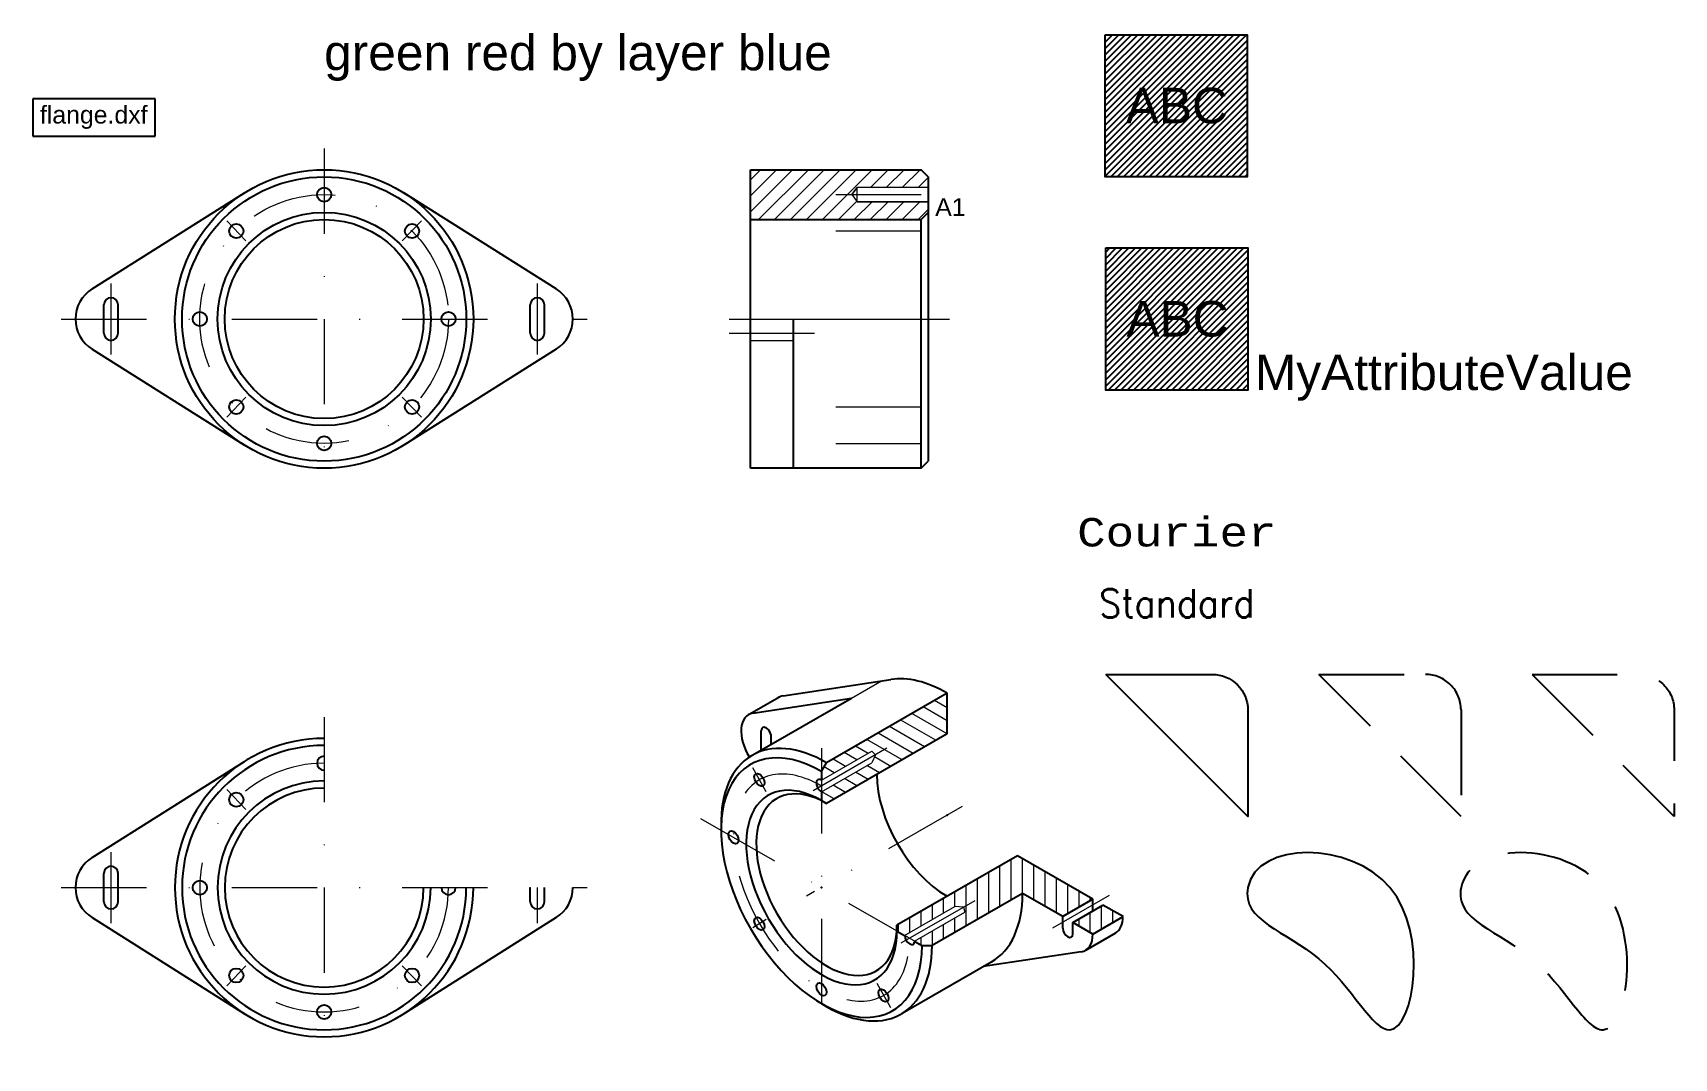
# Model space of a CAD drawing. Header units: millimetres. Extents: x -41 to 190, y -104 to 40.
import ezdxf
from ezdxf.enums import TextEntityAlignment as Align

# ---------------------------------------------------------------- set-up
doc = ezdxf.new("R2010")
doc.units = ezdxf.units.MM
doc.linetypes.add('DASHDOT', pattern=[24, 12, -5.95, 0.1, -5.95])
doc.linetypes.add('DASHED', pattern=[18, 12, -6])
doc.layers.get('0').update_dxf_attribs({"color": 178, "lineweight": 25, "true_color": 0x000000})
for name, color, linetype, lineweight, true_color in [('boundary', 6, 'Continuous', 13, 0xff00ff), ('center', 1, 'DASHDOT', 9, 0xff0000), ('dimensions', 155, 'Continuous', 18, 0x486cc0), ('hatch', 178, 'Continuous', 5, 0x000000), ('hidden', 178, 'DASHED', 18, 0x000000), ('thin', 178, 'Continuous', 13, 0x000000), ('thin2', 178, 'Continuous', 0, 0x000000)]:
    doc.layers.add(name, color=color, linetype=linetype, lineweight=lineweight, true_color=true_color)
doc.styles.add('textstyle20', font='')
doc.styles.add('textstyle21', font='')
doc.styles.add('textstyle22', font='')
doc.styles.add('textstyle23', font='')
doc.styles.add('textstyle24', font='')
doc.styles.add('textstyle25', font='')
doc.styles.add('textstyle26', font='')
doc.styles.add('textstyle27', font='Standard')
doc.styles.add('textstyle28', font='')
doc.styles.get('textstyle20').set_extended_font_data('Arial')
doc.styles.get('textstyle21').set_extended_font_data('Arial')
doc.styles.get('textstyle22').set_extended_font_data('Arial')
doc.styles.get('textstyle23').set_extended_font_data('Arial')
doc.styles.get('textstyle24').set_extended_font_data('Arial')
doc.styles.get('textstyle25').set_extended_font_data('Arial')
doc.styles.get('textstyle26').set_extended_font_data('Courier')
doc.styles.get('textstyle28').set_extended_font_data('Arial')

# ---------------------------------------------------------------- blocks, each defined once
blk = doc.blocks.new('title')
for p, q in [((17.23, 5.28), (0, 5.28)), ((0, 5.28), (0, 0)), ((17.23, 0), (17.23, 5.28)), ((0, 0), (17.23, 0))]:
    blk.add_line(p, q)
at = {"insert": (1, 4.28), "char_height": 2.5, "attachment_point": 1, "style": 'textstyle22'}
blk.add_mtext('flange.dxf', dxfattribs=at)
blk = doc.blocks.new('block 1')
at = {"true_color": 0xff7f00}
h = blk.add_hatch(dxfattribs=at)
h.set_pattern_fill('ANSI31', color=30, scale=0.2, style=0, pattern_type=0)
h.paths.add_polyline_path([(0, 20), (20, 20), (20, 0), (0, 0)], flags=0)
at = {"flags": 128}
blk.add_lwpolyline([(0, 20), (20, 20), (20, 0), (0, 0)], close=True, dxfattribs=at)
at = {"insert": (10.09, 10), "char_height": 5, "attachment_point": 5, "style": 'textstyle20'}
blk.add_mtext('ABC', dxfattribs=at)
at = {"layer": 'dimensions', "style": 'textstyle21'}
blk.add_attdef('MyAttribute', text='', height=5, dxfattribs=at).set_placement((21, 5), align=Align.TOP_LEFT)

msp = doc.modelspace()

# ---------------------------------------------------------------- hatches: boundary and pattern name
at = {"true_color": 0xff7f00}
h = msp.add_hatch(dxfattribs=at)
h.set_pattern_fill('ANSI31', color=30, scale=0.2, style=0, pattern_type=0)
h.paths.add_polyline_path([(109.91, 40), (129.91, 40), (129.91, 20), (109.91, 20)], flags=0)
at = {"layer": 'hatch'}
h = msp.add_hatch(dxfattribs=at)
h.set_pattern_fill('ANSI31', color=256, scale=0.5, style=0, pattern_type=0)
h.paths.add_polyline_path([(85, 18.5), (85, 20), (84, 21), (60, 21), (60, 14), (84, 14), (85, 15), (85, 16.5), (75, 16.5), (74.27, 17.5), (75, 18.5)], flags=0)

# ---------------------------------------------------------------- linework, layer by layer
for p, q in [((60, -21), (60, 21)), ((60, 21), (84, 21)), ((85, 20), (84, 21)), ((85, 20), (85, -20)), ((-32.67, 4.23), (-11.2, 17.76)), ((32.67, 4.23), (11.2, 17.76)), ((60, 14), (84, 14)), ((85, 15), (84, 14)), ((84, -21), (84, 14)), ((-31, -2), (-31, 2)), ((-29, -2), (-29, 2)), ((29, -2), (29, 2)), ((31, -2), (31, 2)), ((66, 0), (66, -21)), ((-32.67, -4.23), (-11.2, -17.76)), ((32.67, -4.23), (11.2, -17.76)), ((84, -21), (85, -20)), ((84, -21), (60, -21)), ((64.58, -53), (79.76, -50.72)), ((87.68, -52.65), (70.71, -62.45)), ((87.68, -58.36), (87.68, -52.65)), ((59.83, -55.61), (64.07, -53.16)), ((60.34, -55.45), (74.2, -53.37)), ((60.35, -61.32), (74.2, -53.37)), ((61.51, -60.66), (61.51, -57.95)), ((62.93, -59.84), (62.93, -58.77)), ((87.68, -58.36), (70.71, -68.16)), ((-32.67, -75.77), (-11.2, -62.24)), ((70, -63.67), (70.71, -62.45)), ((70, -63.67), (70, -64.92)), ((70, -66.55), (70, -67.75)), ((70, -67.75), (70.71, -68.16)), ((97.58, -75.51), (80.61, -85.31)), ((108.18, -81.63), (97.58, -75.51)), ((-31, -82), (-31, -78)), ((-29, -82), (-29, -78)), ((29, -82), (29, -80)), ((31, -82), (31, -80)), ((98.28, -80.82), (85.56, -88.16)), ((103.94, -84.08), (98.28, -80.82)), ((108.18, -81.63), (103.94, -84.08)), ((105.36, -84.9), (109.6, -82.45)), ((108.18, -83.27), (108.18, -81.63)), ((112.43, -84.08), (109.6, -82.45)), ((-32.67, -84.23), (-11.2, -97.76)), ((32.67, -84.23), (11.2, -97.76)), ((80.61, -85.31), (80.61, -86.12)), ((103.94, -85.72), (103.94, -84.08)), ((105.36, -86.53), (105.36, -84.9)), ((108.18, -86.53), (105.36, -84.9)), ((108.18, -86.53), (112.43, -84.08)), ((80.61, -86.12), (81.7, -86.76)), ((83.12, -87.57), (84.14, -88.16)), ((107.19, -88.8), (111.43, -86.35)), ((84.14, -88.16), (85.56, -88.16)), ((106.53, -89.03), (92.76, -91.11)), ((81.37, -97.68), (93.95, -90.42)), ((70.71, -96.74), (70, -96.33))]:
    msp.add_line(p, q)
at = {"flags": 128}
msp.add_lwpolyline([(109.91, 40), (129.91, 40), (129.91, 20), (109.91, 20)], close=True, dxfattribs=at)
msp.add_lwpolyline([(110, -50), (125, -50, -0.414214), (130, -55), (130, -70), (110, -50)], format="xyb")
at = {"linetype": 'DASHED'}
msp.add_lwpolyline([(140, -50), (155, -50, -0.414214), (160, -55), (160, -70), (140, -50)], format="xyb", dxfattribs=at)
at = {"linetype": 'DASHED', "flags": 128}
msp.add_lwpolyline([(170, -50), (185, -50, -0.414214), (190, -55), (190, -70), (170, -50)], format="xyb", dxfattribs=at)
for centre, radius in [((0, 0), 21), ((0, 0), 20), ((0, 17.5), 1), ((0, 0), 15), ((0, 0), 14), ((-12.37, 12.37), 1), ((12.37, 12.37), 1), ((-17.5, 0), 1), ((17.5, 0), 1), ((-12.37, -12.37), 1), ((12.37, -12.37), 1), ((0, -17.5), 1), ((-12.37, -67.63), 1), ((-17.5, -80), 1), ((-12.37, -92.37), 1), ((12.37, -92.37), 1), ((0, -97.5), 1)]:
    msp.add_circle(centre, radius)
for centre, radius, start, end in [((-30, 0), 5, 122.231, 237.769), ((-30, 2), 1, 0, 180), ((30, 2), 1, 0, 180), ((30, 0), 5, 302.231, 57.769), ((-30, -2), 1, 180, 0), ((30, -2), 1, 180, 0), ((0, -80), 21, 90, 0), ((0, -80), 20, 90, 0), ((0, -62.5), 1, 90, 270), ((0, -80), 15, 90, 0), ((0, -80), 14, 90, 0), ((-30, -80), 5, 122.231, 237.769), ((-30, -78), 1, 0, 180), ((17.5, -80), 1, 180, 0), ((30, -80), 5, 302.231, 0), ((-30, -82), 1, 180, 0), ((30, -82), 1, 180, 0)]:
    msp.add_arc(centre, radius, start, end)
for centre, major_axis, start_param, end_param in [((87.68, -69.79), (10.5, -18.19), 2.356194, 2.918731), ((66.46, -57.55), (2.5, -4.33), 2.918731, 3.184455), ((62.22, -60), (2.5, -4.33), 2.918731, 4.760056), ((62.22, -58.36), (0.5, -0.866), 0.785398, 3.926991), ((70.71, -79.59), (10.5, -18.19), 2.356194, 3.943728), ((70, -80), (10, -17.32), 2.356194, 7.068583), ((70, -80), (7.5, -12.99), 2.356194, 7.068583), ((87.68, -69.79), (7, -12.12), 3.926991, 5.497787), ((70.71, -79.59), (7, -12.12), 2.356194, 7.068583), ((69.98, -65.7), (0.5, -0.866), 2.331179, 5.522803), ((83.44, -72.24), (10.5, -18.19), 6.281397, 7.068583), ((108.89, -82.04), (2.5, -4.33), 6.266047, 7.068583), ((82.41, -87.12), (0.5, -0.866), 3.976604, 7.01897), ((104.65, -86.12), (0.5, -0.866), 3.926991, 7.068583), ((104.65, -84.49), (2.5, -4.33), 6.060323, 7.068583), ((70.71, -79.59), (10.5, -18.19), 5.45015, 7.068583)]:
    msp.add_ellipse(centre, major_axis=major_axis, ratio=0.57735, start_param=start_param, end_param=end_param)
for centre in [(61.25, -64.84), (57.61, -72.93), (61.25, -85.09), (69.98, -94.3), (78.71, -95.18)]:
    msp.add_ellipse(centre, major_axis=(0.5, -0.866), ratio=0.57735)
msp.add_open_spline([(130, -80), (131.28, -73.46), (157.68, -73.4), (151.84, -109.07), (141.64, -87.6), (129.09, -84.63), (130, -80)], degree=3, knots=[0, 0, 0, 0, 20, 40, 54.142136, 68.284271, 68.284271, 68.284271, 68.284271])
at = {"linetype": 'DASHED'}
msp.add_open_spline([(160, -80), (161.28, -73.46), (187.68, -73.4), (181.84, -109.07), (171.64, -87.6), (159.09, -84.63), (160, -80)], degree=3, knots=[0, 0, 0, 0, 20, 40, 54.142136, 68.284271, 68.284271, 68.284271, 68.284271], dxfattribs=at)
for p in [(87.68, -69.79), (70, -80)]:
    msp.add_point(p)
at = {"layer": 'boundary'}
for p, q in [((84, 21), (60, 21)), ((60, 21), (60, 14)), ((85, 20), (84, 21)), ((75, 18.5), (74.27, 17.5)), ((85, 18.5), (75, 18.5)), ((85, 18.5), (85, 20)), ((74.27, 17.5), (75, 16.5)), ((75, 16.5), (85, 16.5)), ((85, 15), (85, 16.5)), ((60, 14), (84, 14)), ((84, 14), (85, 15))]:
    msp.add_line(p, q, dxfattribs=at)
at = {"layer": 'center'}
for p, q in [((0, 24), (0, -24)), ((72, 17.5), (88, 17.5)), ((-11, 11), (-13.7, 13.8)), ((11, 11), (13.7, 13.8)), ((72, 12.4), (88, 12.4)), ((-30, 5), (-30, -5)), ((30, 5), (30, -5)), ((-37, 0), (37, 0)), ((57, 0), (88, 0)), ((57, -2), (69, -2)), ((-11, -11), (-13.7, -13.8)), ((11, -11), (13.7, -13.8)), ((72, -12.37), (88, -12.37)), ((72, -17.5), (88, -17.5)), ((0, -56), (0, -104)), ((79.19, -60.4), (67.88, -66.94)), ((70, -60.4), (70, -99.6)), ((62.22, -66.53), (60.31, -63.14)), ((-11, -69), (-13.7, -66.2)), ((89.8, -68.57), (67.88, -81.22)), ((52.99, -70.26), (87.01, -89.74)), ((-30, -75), (-30, -85)), ((-37, -80), (37, -80)), ((30, -80), (30, -85)), ((91.57, -81.84), (80.25, -88.37)), ((110.5, -81.11), (102.53, -85.72)), ((62.22, -84.49), (60.31, -85.67)), ((-11, -91), (-13.7, -93.8)), ((11, -91), (13.7, -93.8)), ((77.78, -93.47), (79.69, -96.86))]:
    msp.add_line(p, q, dxfattribs=at)
msp.add_circle((0, 0), 17.5, dxfattribs=at)
msp.add_arc((0, -80), 17.5, 90, 0, dxfattribs=at)
msp.add_ellipse((70, -80), major_axis=(8.75, -15.16), ratio=0.57735, start_param=2.356194, end_param=7.068583, dxfattribs=at)
at = {"layer": 'hatch'}
for p, q in [((87.68, -52.86), (87.49, -52.76)), ((87.68, -56.53), (84.32, -54.59)), ((87.68, -54.7), (85.9, -53.67)), ((84.5, -60.2), (79.55, -57.34)), ((86.09, -59.28), (81.14, -56.42)), ((87.68, -58.36), (82.73, -55.51)), ((81.33, -62.03), (76.38, -59.17)), ((82.92, -61.11), (77.97, -58.25)), ((73.38, -62.94), (71.62, -61.92)), ((74.97, -62.02), (73.2, -61)), ((76.56, -61.11), (74.79, -60.09)), ((79.74, -62.95), (77.45, -61.62)), ((70.21, -64.77), (70, -64.65)), ((71.8, -63.86), (70.37, -63.03)), ((74.98, -65.7), (73.21, -64.67)), ((76.57, -64.78), (74.8, -63.76)), ((78.15, -63.86), (76.38, -62.84)), ((71.8, -67.53), (70.03, -66.51)), ((73.39, -66.61), (71.62, -65.59)), ((96.66, -76.04), (96.66, -81.75)), ((98.25, -75.9), (98.25, -80.84)), ((93.49, -77.87), (93.49, -83.59)), ((95.07, -76.95), (95.07, -82.67)), ((99.84, -76.81), (99.84, -81.71)), ((101.42, -77.73), (101.42, -82.63)), ((88.72, -80.62), (88.72, -82.66)), ((90.31, -79.7), (90.31, -85.42)), ((91.9, -78.79), (91.9, -84.5)), ((103.01, -78.65), (103.01, -83.55)), ((104.6, -79.56), (104.6, -83.7)), ((106.19, -80.48), (106.19, -82.79)), ((85.55, -82.45), (85.55, -84.49)), ((87.14, -81.54), (87.14, -83.58)), ((107.77, -81.4), (107.77, -81.87)), ((109.36, -82.59), (109.36, -85.85)), ((80.79, -85.2), (80.79, -86.23)), ((82.37, -84.29), (82.37, -86.33)), ((83.96, -83.37), (83.96, -85.41)), ((87.14, -85.21), (87.14, -87.25)), ((88.72, -84.29), (88.72, -86.34)), ((106.19, -84.42), (106.19, -85.38)), ((107.77, -83.5), (107.77, -86.3)), ((110.95, -83.23), (110.95, -84.94)), ((83.96, -87.04), (83.96, -88.06)), ((85.55, -86.13), (85.55, -88.16))]:
    msp.add_line(p, q, dxfattribs=at)
at = {"layer": 'hidden'}
msp.add_line((60, -3), (66, -3), dxfattribs=at)
at = {"layer": 'thin'}
for p, q in [((74.27, 17.5), (75, 18.5)), ((75, 16.5), (75, 18.5)), ((85, 18.5), (75, 18.5)), ((74.27, 17.5), (75, 16.5)), ((85, 16.5), (75, 16.5)), ((60, 0), (85, 0)), ((70, -64.89), (77.07, -60.81)), ((77.58, -61.33), (77.07, -60.81)), ((77.58, -61.33), (77.07, -62.45)), ((70, -66.53), (77.07, -62.45)), ((81.67, -86.74), (88.74, -82.65)), ((89.96, -82.77), (88.74, -82.65)), ((89.96, -82.77), (90.15, -83.47)), ((83.08, -87.55), (90.15, -83.47))]:
    msp.add_line(p, q, dxfattribs=at)
at = {"layer": 'thin2'}
msp.add_line((74.2, -53.37), (78.46, -50.91), dxfattribs=at)

# ---------------------------------------------------------------- block references
msp.add_blockref('title', (-41, 25.72))
ref = msp.add_blockref('block 1', (110, -10))
ref.add_attrib('MyAttribute', 'MyAttributeValue', dxfattribs={"layer": 'dimensions', "height": 5, "style": 'textstyle25'}).set_placement((131, -5), align=Align.TOP_LEFT)

# ---------------------------------------------------------------- texts
for s, style, p in [('Courier', 'textstyle26', (120, -30)), ('Standard', 'textstyle27', (120, -40))]:
    msp.add_text(s, height=4, dxfattribs=dict(style=style)).set_placement(p, align=Align.MIDDLE_CENTER)
for s, insert, char_height, attachment_point, style in [('ABC', (120, 30), 5, 5, 'textstyle24'), ('A\\S^ 1;', (86, 17), 2.5, 1, 'textstyle23')]:
    msp.add_mtext(s, dxfattribs=dict(insert=insert, char_height=char_height, attachment_point=attachment_point, style=style))
at = {"layer": 'center', "insert": (0, 40), "char_height": 5, "attachment_point": 1, "style": 'textstyle28'}
msp.add_mtext('\\C3;green\\C256; red by layer \\C5;blue', dxfattribs=at)

doc.saveas('drawing.dxf')
